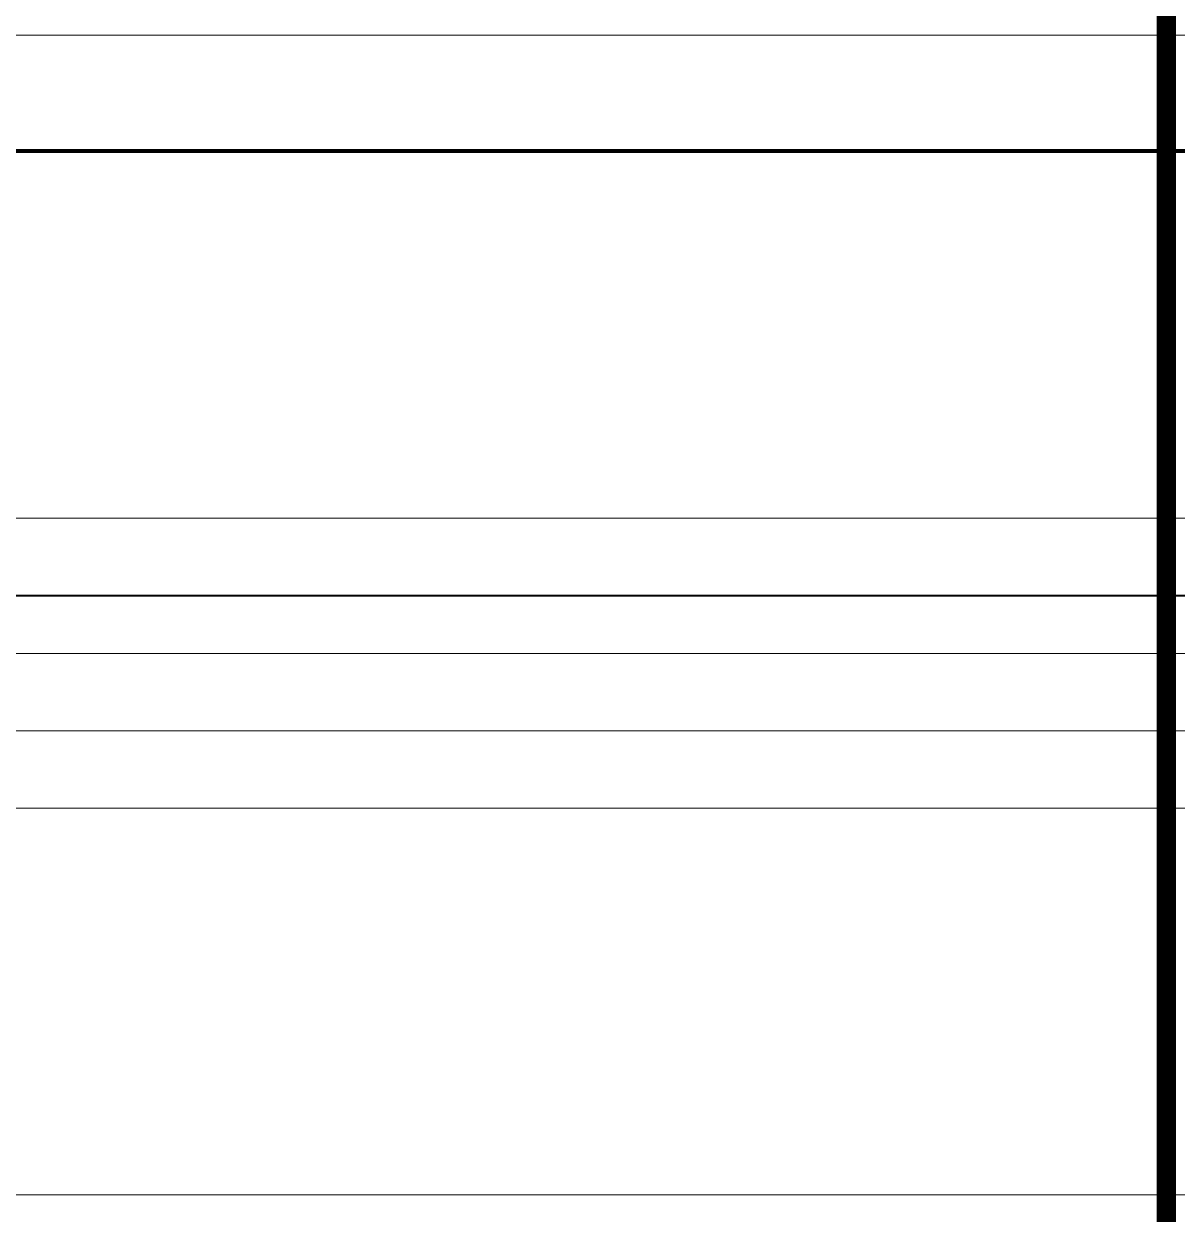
# Model space of a CAD drawing. Extents: x -2598 to 23780, y 0 to 8114.
# Drawn here: x 3212.6 to 3272.3, y 2804 to 2865.6 of the extents above; entities that cross this region are included whole.
import ezdxf

# ---------------------------------------------------------------- set-up
doc = ezdxf.new("R2010")
doc.units = 0
doc.header["$LTSCALE"] = 25
doc.header["$MEASUREMENT"] = 0
doc.linetypes.add('HIDDEN2', pattern=[4.7625, 3.175, -1.5875])
for name, color, linetype, lineweight in [('00', 9, 'Continuous', 9), ('06D', 9, 'Continuous', 9), ('10', 9, 'Continuous', 9), ('21', 9, 'Continuous', 9), ('33', 9, 'BATTING', 9), ('40B', 9, 'Continuous', 9)]:
    doc.layers.add(name, color=color, linetype=linetype, lineweight=lineweight)
doc.linetypes.add('BATTING', pattern='A,0.0001,-0.1,[134,ltypeshp.shx,S=0.1,R=0,X=-0.1,Y=0],-0.2,[134,ltypeshp.shx,S=0.1,R=180,X=0.1,Y=0],-0.1', length=0.4001)

# ---------------------------------------------------------------- blocks, each defined once
blk = doc.blocks.new('p-zemin kat')
at = {"layer": '00'}
blk.add_lwpolyline([(3282.5, 2805), (3160, 2805), (3160, 2825), (3282.5, 2825)], close=True, dxfattribs=at)
at = {"layer": '06D'}
for points in [[(2529.825, 2825), (2529.825, 2865), (4067.5, 2865), (4067.5, 2825)], [(3160, 2840.001), (3410, 2840.002)], [(3410, 2825), (3410, 2833), (3160, 2833), (3160, 2825)]]:
    blk.add_lwpolyline(points, dxfattribs=at)
at = {"layer": '10'}
for points, const_width in [([(2529.825, 2859), (4067.2, 2859)], 0.2), ([(3153.188, 2836.001), (3416.63, 2836.001)], 0.1)]:
    blk.add_lwpolyline(points, dxfattribs=dict(at, const_width=const_width))
at = {"layer": '33', "ltscale": 0.4}
blk.add_lwpolyline([(3160, 2829), (3410, 2829)], dxfattribs=at)
at = {"layer": '40B'}
blk.add_lwpolyline([(1935.267, 740.054, -0.306949), (4278.593, 2070.681, 0.001238), (4287.874, 2185.723, -0.024009), (4527.5, 2155.06), (4532.5, 2153.268), (4532.5, 2372.5), (4200, 2372.5), (3990, 2372.5), (3990, 2405), (3287.328, 2405), (3287.328, 2825), (2222.5, 2825)], format="xyb", dxfattribs=at)

msp = doc.modelspace()

# ---------------------------------------------------------------- linework, layer by layer
at = {"layer": '21', "linetype": 'HIDDEN2', "ltscale": 0.1, "const_width": 1}
msp.add_lwpolyline([(3271.719, 2881.806), (4011.44, 2881.806), (4011.44, 2723.154), (3271.719, 2723.154)], close=True, dxfattribs=at)

# ---------------------------------------------------------------- block references
at = {"layer": '10'}
msp.add_blockref('p-zemin kat', (0, 0), dxfattribs=at)

doc.saveas('drawing.dxf')
